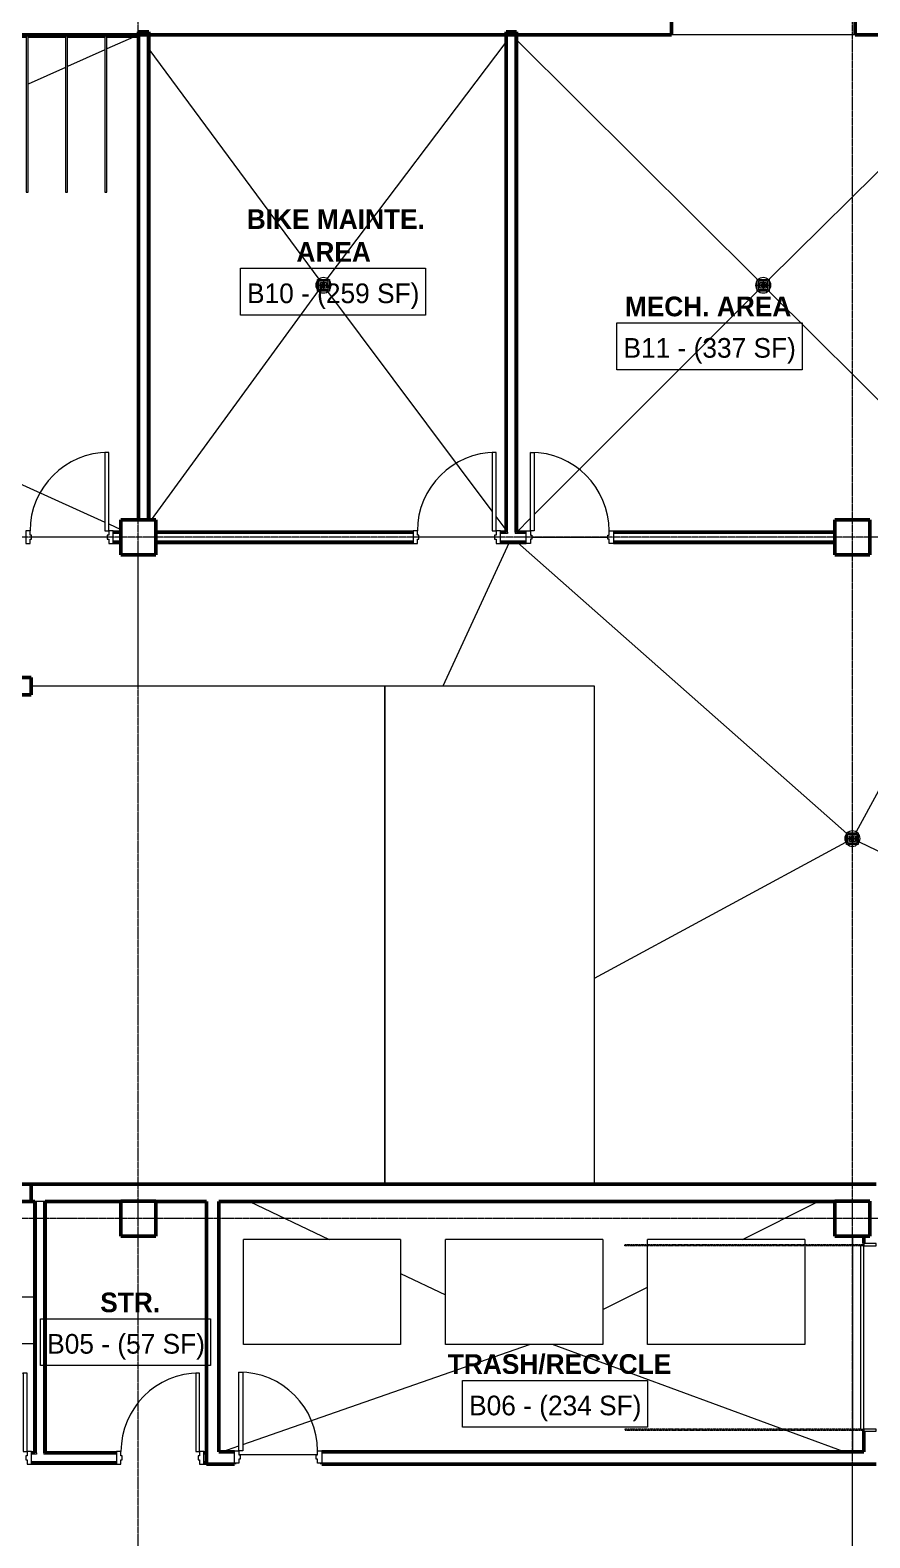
# Model space of a CAD drawing. Header units: inches. Extents: x -4235 to -464, y 9767 to 12463.
# Drawn here: x -3204 to -2819, y 11389 to 12079 of the extents above; entities that cross this region are included whole.
import ezdxf

# ---------------------------------------------------------------- set-up
doc = ezdxf.new("R2010")
doc.units = ezdxf.units.IN
doc.header["$MEASUREMENT"] = 0
doc.linetypes.add('Dash', pattern=[0.25, 0.125, -0.125])
doc.linetypes.add('Grid Line 1_2_', pattern=[0.875, 0.5, -0.125, 0.125, -0.125])
for name, color, linetype, lineweight in [('0-1', 7, 'Continuous', 5), ('0-3', 90, 'Continuous', 20), ('A-AREA-IDEN', 2, 'Continuous', 9), ('A-DOOR-1', 90, 'Continuous', 20), ('A-DOOR-2', 7, 'Continuous', 9), ('A-DOOR-FRAM-1', 90, 'Continuous', 20), ('A-DOOR-HDLN-1', 170, 'Dash', 13), ('A-FLOR-2', 7, 'Continuous', 9), ('A-FLOR-5', 254, 'Continuous', 13), ('A-GENM-2', 7, 'Continuous', 9), ('A-WALL-3', 50, 'Continuous', 13), ('A-WALL-4', 250, 'Continuous', 50), ('I-WALL-1', 250, 'Continuous', 50), ('P-SANR-FIXT', 6, 'Continuous', 9), ('Q-SPCQ-1', 7, 'Continuous', 9), ('S-COLS', 52, 'Continuous', 9), ('S-COLS-1', 52, 'Continuous', 50), ('S-FNDN-2', 250, 'Continuous', 50), ('S-FNDN-4', 32, 'Continuous', 50), ('S-FNDN-5', 32, 'Continuous', 9), ('S-GRID-1', 1, 'Grid Line 1_2_', 9)]:
    doc.layers.add(name, color=color, linetype=linetype, lineweight=lineweight)
doc.styles.add('Century Gothic', font='ufonts.com_century-gothic.ttf', dxfattribs={"height": 9})
doc.styles.add('Century Gothic_B', font='GOTHICB.TTF', dxfattribs={"height": 9})

# ---------------------------------------------------------------- blocks, each defined once
blk = doc.blocks.new('Trash_Bin_3753 - 3-Yard Bin-1892975-BACKGROUND - BASEMENT')
at = {"layer": 'Q-SPCQ-1'}
for p, q in [((-36, -24), (-36, 24)), ((36, 24), (-36, 24)), ((36, 24), (36, -24)), ((36, -24), (-36, -24))]:
    blk.add_line(p, q, dxfattribs=at)
blk = doc.blocks.new('HOLLOW METAL - COMMON_3-0 x 7-0 - HM DOOR-2191984-BACKGROUND - BASEMENT')
at = {"layer": 'A-DOOR-1'}
for p, q in [((16.25, -3.125), (18, -3.125)), ((16.25, -39.125), (16.25, -3.125)), ((18, -3.125), (18, -39.125)), ((18, -39.125), (16.25, -39.125))]:
    blk.add_line(p, q, dxfattribs=at)
at = {"layer": 'A-DOOR-2'}
blk.add_arc((18, -3.125), 36, 180, 270, dxfattribs=at)
at = {"layer": 'A-DOOR-FRAM-1'}
for p, q in [((-20, 2.625), (-18, 2.625)), ((-20, -3.125), (-20, 2.625)), ((-18, 2.625), (-18, 0.6875)), ((-18, 0.6875), (-17.375, 0.6875)), ((-17.375, 0.6875), (-17.375, -1.1875)), ((17.375, 0.6875), (18, 0.6875)), ((17.375, -1.1875), (17.375, 0.6875)), ((18, 2.625), (20, 2.625)), ((18, 0.6875), (18, 2.625)), ((20, 2.625), (20, -3.125)), ((-18, -3.125), (-20, -3.125)), ((-18, -1.1875), (-18, -3.125)), ((-17.375, -1.1875), (-18, -1.1875)), ((18, -1.1875), (17.375, -1.1875)), ((18, -3.125), (18, -1.1875)), ((20, -3.125), (18, -3.125))]:
    blk.add_line(p, q, dxfattribs=at)
blk = doc.blocks.new('HOLLOW METAL - COMMON_3-0 x 7-0 - HM DOOR-2191985-BACKGROUND - BASEMENT')
at = {"layer": 'A-DOOR-1'}
for p, q in [((18, 39.125), (16.25, 39.125)), ((16.25, 39.125), (16.25, 3.125)), ((18, 3.125), (18, 39.125)), ((16.25, 3.125), (18, 3.125))]:
    blk.add_line(p, q, dxfattribs=at)
at = {"layer": 'A-DOOR-2'}
blk.add_arc((18, 3.125), 36, 90, 180, dxfattribs=at)
at = {"layer": 'A-DOOR-FRAM-1'}
for p, q in [((-18, 3.125), (-20, 3.125)), ((-20, 3.125), (-20, -2.625)), ((-18, 1.1875), (-18, 3.125)), ((-17.375, 1.1875), (-18, 1.1875)), ((-17.375, -0.6875), (-17.375, 1.1875)), ((18, 1.1875), (17.375, 1.1875)), ((17.375, 1.1875), (17.375, -0.6875)), ((18, 3.125), (18, 1.1875)), ((20, 3.125), (18, 3.125)), ((20, -2.625), (20, 3.125)), ((-20, -2.625), (-18, -2.625)), ((-18, -2.625), (-18, -0.6875)), ((-18, -0.6875), (-17.375, -0.6875)), ((17.375, -0.6875), (18, -0.6875)), ((18, -0.6875), (18, -2.625)), ((18, -2.625), (20, -2.625))]:
    blk.add_line(p, q, dxfattribs=at)
blk = doc.blocks.new('HOLLOW METAL - COMMON_3-0 x 7-0 - HM DOOR-2191988-BACKGROUND - BASEMENT')
at = {"layer": 'A-DOOR-1'}
for p, q in [((16.25, -3.5625), (18, -3.5625)), ((16.25, -39.5625), (16.25, -3.5625)), ((18, -3.5625), (18, -39.5625)), ((18, -39.5625), (16.25, -39.5625))]:
    blk.add_line(p, q, dxfattribs=at)
at = {"layer": 'A-DOOR-2'}
blk.add_arc((18, -3.5625), 36, 180, 270, dxfattribs=at)
at = {"layer": 'A-DOOR-FRAM-1'}
for p, q in [((-20, 2.1875), (-18, 2.1875)), ((-20, -3.5625), (-20, 2.1875)), ((-18, 2.1875), (-18, 0.25)), ((-18, 0.25), (-17.375, 0.25)), ((-17.375, 0.25), (-17.375, -1.625)), ((17.375, 0.25), (18, 0.25)), ((17.375, -1.625), (17.375, 0.25)), ((18, 2.1875), (20, 2.1875)), ((18, 0.25), (18, 2.1875)), ((20, 2.1875), (20, -3.5625)), ((-18, -3.5625), (-20, -3.5625)), ((-18, -1.625), (-18, -3.5625)), ((-17.375, -1.625), (-18, -1.625)), ((18, -1.625), (17.375, -1.625)), ((18, -3.5625), (18, -1.625)), ((20, -3.5625), (18, -3.5625))]:
    blk.add_line(p, q, dxfattribs=at)
blk = doc.blocks.new('Parking_Stall_Multiple - BIKE-2100173-BACKGROUND - BASEMENT')
at = {"layer": 'A-GENM-2'}
for p, q in [((1, 487), (1, 501.45)), ((72, 487), (0, 487)), ((0, 486), (72, 486)), ((72, 487), (1, 487)), ((1, 469), (1, 486)), ((1, 486), (72, 486)), ((72, 486), (72, 487)), ((72, 486), (72, 487)), ((72, 469), (0, 469)), ((0, 468), (72, 468)), ((72, 469), (1, 469)), ((1, 451), (1, 468)), ((1, 468), (72, 468)), ((72, 468), (72, 469)), ((72, 468), (72, 469)), ((72, 451), (0, 451)), ((0, 450), (72, 450)), ((72, 451), (1, 451)), ((1, 433), (1, 450)), ((1, 450), (72, 450)), ((72, 450), (72, 451)), ((72, 450), (72, 451)), ((72, 433), (0, 433)), ((0, 432), (72, 432)), ((72, 433), (1, 433)), ((1, 415), (1, 432)), ((1, 432), (72, 432)), ((72, 432), (72, 433)), ((72, 432), (72, 433)), ((72, 415), (0, 415)), ((72, 415), (1, 415)), ((72, 414), (72, 415)), ((72, 414), (72, 415)), ((0, 414), (72, 414)), ((1, 397), (1, 414)), ((1, 414), (72, 414)), ((72, 397), (0, 397)), ((0, 396), (72, 396)), ((72, 397), (1, 397)), ((1, 379), (1, 396)), ((1, 396), (72, 396)), ((72, 396), (72, 397)), ((72, 396), (72, 397)), ((72, 379), (0, 379)), ((0, 378), (72, 378)), ((72, 379), (1, 379)), ((1, 361), (1, 378)), ((1, 378), (72, 378)), ((72, 378), (72, 379)), ((72, 378), (72, 379)), ((72, 361), (0, 361)), ((0, 360), (72, 360)), ((72, 361), (1, 361)), ((1, 343), (1, 360)), ((1, 360), (72, 360)), ((72, 360), (72, 361)), ((72, 360), (72, 361)), ((72, 343), (0, 343)), ((0, 342), (72, 342)), ((72, 343), (1, 343)), ((1, 325), (1, 342)), ((1, 342), (72, 342)), ((72, 342), (72, 343)), ((72, 342), (72, 343)), ((72, 325), (0, 325)), ((72, 325), (1, 325)), ((72, 324), (72, 325)), ((72, 324), (72, 325)), ((0, 324), (72, 324)), ((1, 307), (1, 324)), ((1, 324), (72, 324)), ((72, 307), (0, 307)), ((0, 306), (72, 306)), ((72, 307), (1, 307)), ((1, 289), (1, 306)), ((1, 306), (72, 306)), ((72, 306), (72, 307)), ((72, 306), (72, 307)), ((72, 289), (0, 289)), ((0, 288), (72, 288)), ((72, 289), (1, 289)), ((1, 271), (1, 288)), ((1, 288), (72, 288)), ((72, 288), (72, 289)), ((72, 288), (72, 289)), ((72, 271), (0, 271)), ((0, 270), (72, 270)), ((72, 271), (1, 271)), ((1, 253), (1, 270)), ((1, 270), (72, 270)), ((72, 270), (72, 271)), ((72, 270), (72, 271)), ((72, 253), (0, 253)), ((0, 252), (72, 252)), ((72, 253), (1, 253)), ((1, 235), (1, 252)), ((1, 252), (72, 252)), ((72, 252), (72, 253)), ((72, 252), (72, 253)), ((72, 235), (0, 235)), ((72, 235), (1, 235)), ((72, 234), (72, 235)), ((72, 234), (72, 235)), ((0, 234), (72, 234)), ((1, 217), (1, 234)), ((1, 234), (72, 234)), ((72, 217), (0, 217)), ((0, 216), (72, 216)), ((72, 217), (1, 217)), ((1, 199), (1, 216)), ((1, 216), (72, 216)), ((72, 216), (72, 217)), ((72, 216), (72, 217)), ((72, 199), (0, 199)), ((0, 198), (72, 198)), ((72, 199), (1, 199)), ((1, 181), (1, 198)), ((1, 198), (72, 198)), ((72, 198), (72, 199)), ((72, 198), (72, 199)), ((72, 181), (0, 181)), ((0, 180), (72, 180)), ((72, 181), (1, 181)), ((1, 163), (1, 180)), ((1, 180), (72, 180)), ((72, 180), (72, 181)), ((72, 180), (72, 181)), ((72, 163), (0, 163)), ((0, 162), (72, 162)), ((72, 163), (1, 163)), ((1, 145), (1, 162)), ((1, 162), (72, 162)), ((72, 162), (72, 163)), ((72, 162), (72, 163)), ((72, 145), (0, 145)), ((72, 145), (1, 145)), ((72, 144), (72, 145)), ((72, 144), (72, 145)), ((0, 144), (72, 144)), ((1, 127), (1, 144)), ((1, 144), (72, 144)), ((72, 127), (0, 127)), ((0, 126), (72, 126)), ((72, 127), (1, 127)), ((1, 109), (1, 126)), ((1, 126), (72, 126)), ((72, 126), (72, 127)), ((72, 126), (72, 127)), ((72, 109), (0, 109)), ((0, 108), (72, 108)), ((72, 109), (1, 109)), ((1, 91), (1, 108)), ((1, 108), (72, 108)), ((72, 108), (72, 109)), ((72, 108), (72, 109)), ((72, 91), (0, 91)), ((0, 90), (72, 90)), ((72, 91), (1, 91)), ((1, 73), (1, 90)), ((1, 90), (72, 90)), ((72, 90), (72, 91)), ((72, 90), (72, 91)), ((72, 73), (0, 73)), ((0, 72), (72, 72)), ((72, 73), (1, 73)), ((1, 55), (1, 72)), ((1, 72), (72, 72)), ((72, 72), (72, 73)), ((72, 72), (72, 73)), ((72, 55), (0, 55)), ((0, 54), (72, 54)), ((72, 55), (1, 55)), ((1, 37), (1, 54)), ((1, 54), (72, 54)), ((72, 54), (72, 55)), ((72, 54), (72, 55)), ((72, 37), (0, 37)), ((0, 36), (72, 36)), ((72, 37), (1, 37)), ((1, 19), (1, 36)), ((1, 36), (72, 36)), ((72, 36), (72, 37)), ((72, 36), (72, 37)), ((72, 19), (0, 19)), ((0, 18), (72, 18)), ((72, 19), (1, 19)), ((1, 1), (1, 18)), ((1, 18), (72, 18)), ((72, 18), (72, 19)), ((72, 18), (72, 19)), ((72, 1), (1, 1)), ((72, 0), (72, 1)), ((0, 0), (72, 0))]:
    blk.add_line(p, q, dxfattribs=at)
blk = doc.blocks.new('OVERHEAD GARAGE DOOR - one-2198361-BACKGROUND - BASEMENT')
at = {"layer": 'A-DOOR-1'}
for p, q in [((42, -2.9375), (-42, -2.9375)), ((-42, -2.9375), (-42, -4.4375)), ((-42, -4.4375), (42, -4.4375)), ((42, -4.4375), (42, -2.9375))]:
    blk.add_line(p, q, dxfattribs=at)
at = {"layer": 'A-DOOR-FRAM-1'}
for p, q in [((-42, 2.6875), (-43, 2.6875)), ((-43, 2.6875), (-43, -2.9375)), ((-42, -2.9375), (-42, 2.6875)), ((42, 2.6875), (42, -2.9375)), ((43, 2.6875), (42, 2.6875)), ((43, -2.9375), (43, 2.6875)), ((-43, -2.9375), (-42, -2.9375)), ((42, -2.9375), (43, -2.9375))]:
    blk.add_line(p, q, dxfattribs=at)
at = {"layer": 'A-DOOR-HDLN-1'}
for p, q in [((-42.5, -112.4375), (-42.5, -2.9375)), ((-42, -4.4375), (-42, -112.4375)), ((42, -4.4375), (42, -112.4375)), ((42.5, -112.4375), (42.5, -2.9375)), ((-42, -112.4375), (-42.5, -112.4375)), ((42, -112.4375), (42.5, -112.4375))]:
    blk.add_line(p, q, dxfattribs=at)
blk = doc.blocks.new('CTR - 1st Phase - Common Walls_rvt-1-BACKGROUND - BASEMENT')
at = {"layer": 'A-WALL-3'}
for p, q in [((-3153.64, 11855.19), (-3153.64, 12078.59)), ((-3150.14, 11855.19), (-3150.14, 12078.59)), ((-2985.27, 11849.56), (-2985.27, 12078.59)), ((-2981.77, 11849.56), (-2981.77, 12078.59)), ((-3162.32, 11848.94), (-3165.89, 11848.94)), ((-3028.52, 11848.94), (-3146.32, 11848.94)), ((-2985.27, 11848.94), (-2988.52, 11848.94)), ((-2985.27, 11849.56), (-2985.27, 11848.94)), ((-2981.77, 11849.56), (-2981.77, 11848.94)), ((-2976.72, 11848.94), (-2981.77, 11848.94)), ((-2835.32, 11848.94), (-2936.72, 11848.94)), ((-3162.32, 11845.44), (-3165.89, 11845.44)), ((-3028.52, 11845.44), (-3146.32, 11845.44)), ((-2976.72, 11845.44), (-2988.52, 11845.44)), ((-2835.32, 11845.44), (-2936.72, 11845.44)), ((-3201.02, 11542.99), (-3201.65, 11542.99)), ((-3201.02, 11427.99), (-3201.02, 11542.99)), ((-3197.52, 11542.99), (-3201.02, 11542.99)), ((-3196.9, 11542.99), (-3197.52, 11542.99)), ((-3197.52, 11427.99), (-3197.52, 11542.99)), ((-3201.02, 11427.36), (-3203.27, 11427.36)), ((-3201.02, 11427.99), (-3201.02, 11427.36)), ((-3197.52, 11427.99), (-3197.52, 11427.36)), ((-3164.27, 11427.36), (-3197.52, 11427.36)), ((-3123.09, 11427.36), (-3124.27, 11427.36)), ((-3164.27, 11423.86), (-3203.27, 11423.86)), ((-3123.09, 11423.86), (-3124.27, 11423.86))]:
    blk.add_line(p, q, dxfattribs=at)
at = {"layer": 'I-WALL-1'}
for p, q in [((-3154.26, 12078.59), (-3154.26, 11855.19)), ((-3149.51, 12078.59), (-3154.26, 12078.59)), ((-3149.51, 11855.19), (-3149.51, 12078.59)), ((-2985.9, 12078.59), (-2985.9, 11849.56)), ((-2981.15, 12078.59), (-2985.9, 12078.59)), ((-2981.15, 11849.56), (-2981.15, 12078.59)), ((-3162.32, 11849.56), (-3165.89, 11849.56)), ((-3028.52, 11849.56), (-3146.32, 11849.56)), ((-2985.9, 11849.56), (-2988.52, 11849.56)), ((-2976.72, 11849.56), (-2981.15, 11849.56)), ((-2835.32, 11849.56), (-2936.72, 11849.56)), ((-3165.89, 11844.81), (-3162.32, 11844.81)), ((-3146.32, 11844.81), (-3028.52, 11844.81)), ((-2988.52, 11844.81), (-2976.72, 11844.81)), ((-2936.72, 11844.81), (-2835.32, 11844.81)), ((-3201.65, 11542.99), (-3201.65, 11427.99)), ((-3196.9, 11427.99), (-3196.9, 11542.99)), ((-3201.65, 11427.99), (-3203.27, 11427.99)), ((-3164.27, 11427.99), (-3196.9, 11427.99)), ((-3123.09, 11427.99), (-3124.27, 11427.99)), ((-3123.09, 11423.24), (-3123.09, 11427.99)), ((-3203.27, 11423.24), (-3164.27, 11423.24)), ((-3124.27, 11423.24), (-3123.09, 11423.24))]:
    blk.add_line(p, q, dxfattribs=at)
at = {"layer": 'S-FNDN-2'}
for p, q in [((-2822.07, 11550.99), (-3203.32, 11550.99)), ((-3203.32, 11550.99), (-3203.32, 11542.99)), ((-2816.45, 11550.99), (-2822.07, 11550.99)), ((-3203.32, 11542.99), (-3201.65, 11542.99)), ((-3196.9, 11542.99), (-3162.32, 11542.99)), ((-3146.32, 11542.99), (-3123.09, 11542.99)), ((-3123.09, 11542.99), (-3123.09, 11428.43)), ((-3117.46, 11542.99), (-2835.32, 11542.99)), ((-3117.46, 11428.43), (-3117.46, 11542.99)), ((-2822.07, 11527.19), (-2822.07, 11523.8)), ((-2822.07, 11437.8), (-2822.07, 11428.43)), ((-3123.09, 11428.43), (-3123.09, 11422.8)), ((-3110.27, 11428.43), (-3117.46, 11428.43)), ((-2822.07, 11428.43), (-3070.27, 11428.43)), ((-3123.09, 11422.8), (-3110.27, 11422.8)), ((-3110.27, 11422.8), (-3110.27, 11423.18)), ((-3070.27, 11423.18), (-3070.27, 11422.8)), ((-3070.27, 11422.8), (-2822.07, 11422.8)), ((-2822.07, 11422.8), (-2816.45, 11422.8))]:
    blk.add_line(p, q, dxfattribs=at)
at = {"layer": '0-3'}
for name, p, rotation in [('Parking_Stall_Multiple - BIKE-2100173-BACKGROUND - BASEMENT', (-3655.71, 12077.19), 269.9999999999967), ('HOLLOW METAL - COMMON_3-0 x 7-0 - HM DOOR-2191984-BACKGROUND - BASEMENT', (-2956.72, 11846.94), 180), ('OVERHEAD GARAGE DOOR - one-2198361-BACKGROUND - BASEMENT', (-2819.14, 11480.8), 270), ('HOLLOW METAL - COMMON_3-0 x 7-0 - HM DOOR-2191988-BACKGROUND - BASEMENT', (-3090.27, 11425.36), 180)]:
    blk.add_blockref(name, p, dxfattribs=dict(at, rotation=rotation))
for name, p in [('HOLLOW METAL - COMMON_3-0 x 7-0 - HM DOOR-2191985-BACKGROUND - BASEMENT', (-3185.89, 11846.94)), ('HOLLOW METAL - COMMON_3-0 x 7-0 - HM DOOR-2191985-BACKGROUND - BASEMENT', (-3008.52, 11846.94)), ('Trash_Bin_3753 - 3-Yard Bin-1892975-BACKGROUND - BASEMENT', (-3070.22, 11501.59)), ('Trash_Bin_3753 - 3-Yard Bin-1892975-BACKGROUND - BASEMENT', (-2977.67, 11501.59)), ('Trash_Bin_3753 - 3-Yard Bin-1892975-BACKGROUND - BASEMENT', (-2885.12, 11501.59)), ('HOLLOW METAL - COMMON_3-0 x 7-0 - HM DOOR-2191985-BACKGROUND - BASEMENT', (-3223.27, 11425.36)), ('HOLLOW METAL - COMMON_3-0 x 7-0 - HM DOOR-2191985-BACKGROUND - BASEMENT', (-3144.27, 11425.36))]:
    blk.add_blockref(name, p, dxfattribs=at)
blk = doc.blocks.new('CTR - 1st Phase -Stairs _ Elevators_rvt-1-BACKGROUND - BASEMENT')
at = {"layer": 'A-FLOR-2'}
for p, q in [((-3041.37, 11778.99), (-3203.32, 11778.99)), ((-2945.37, 11778.99), (-3041.37, 11778.99)), ((-3041.37, 11778.99), (-3041.37, 11550.99)), ((-3041.37, 11550.99), (-3041.37, 11778.99)), ((-2945.37, 11550.99), (-2945.37, 11778.99))]:
    blk.add_line(p, q, dxfattribs=at)
at = {"layer": 'A-WALL-4'}
for p, q in [((-3203.32, 11782.99), (-3747.32, 11782.99)), ((-3203.32, 11774.99), (-3203.32, 11782.99)), ((-3316.46, 11774.99), (-3203.32, 11774.99)), ((-3203.32, 11550.99), (-3316.46, 11550.99)), ((-3203.32, 11542.99), (-3203.32, 11550.99)), ((-3477.32, 11542.99), (-3203.32, 11542.99))]:
    blk.add_line(p, q, dxfattribs=at)
blk = doc.blocks.new('Concrete-Rectangular-Column - ONE-1856735-BACKGROUND - BASEMENT')
at = {"layer": 'S-COLS-1'}
for p, q in [((8, 8), (-8, 8)), ((-8, 8), (-8, -8)), ((8, -8), (8, 8)), ((-8, -8), (8, -8))]:
    blk.add_line(p, q, dxfattribs=at)
blk = doc.blocks.new('Drain-Floor-WATTS-Square-Stainless_Steel_Strainer-Type_FD-1200-M - 2_ Outlet with 5_ Strainer-2528673-BACKGROUND - BASEMENT')
at = {"layer": 'P-SANR-FIXT'}
for p, q in [((-2.707, -2.707), (-2.707, 2.707)), ((-2.707, 2.707), (2.707, 2.707)), ((-2.03025, -2.03025), (-2.03025, 2.03025)), ((-2.03025, 2.03025), (2.03025, 2.03025)), ((-1.3535, -1.3535), (-1.3535, 1.3535)), ((-1.3535, 1.3535), (1.3535, 1.3535)), ((-0.67675, -0.67675), (-0.67675, 0.67675)), ((-0.67675, 0.67675), (0.67675, 0.67675)), ((0, 2.707), (0, -2.707)), ((0.67675, 0.67675), (0.67675, -0.67675)), ((1.3535, 1.3535), (1.3535, -1.3535)), ((2.03025, 2.03025), (2.03025, -2.03025)), ((2.707, 2.707), (2.707, -2.707)), ((-2.707, 0), (2.707, 0)), ((2.707, -2.707), (-2.707, -2.707)), ((2.03025, -2.03025), (-2.03025, -2.03025)), ((1.3535, -1.3535), (-1.3535, -1.3535)), ((0.67675, -0.67675), (-0.67675, -0.67675))]:
    blk.add_line(p, q, dxfattribs=at)
for start, end in [(360, 180), (180, 360)]:
    blk.add_arc((0, 0), 3.5, start, end, dxfattribs=at)

msp = doc.modelspace()

# ---------------------------------------------------------------- linework, layer by layer
at = {"layer": 'A-AREA-IDEN', "flags": 128}
for points in [[(-3107.54, 11970.39), (-3022.78, 11970.39), (-3022.78, 11948.89), (-3107.54, 11948.89)], [(-2935.14, 11945.4), (-2850.37, 11945.4), (-2850.37, 11923.91), (-2935.14, 11923.91)], [(-3278.87, 11499.41), (-3201.1, 11499.41), (-3201.1, 11477.91), (-3278.87, 11477.91)], [(-3199.04, 11489.36), (-3121.26, 11489.36), (-3121.26, 11467.86), (-3199.04, 11467.86)], [(-3005.84, 11461.13), (-2921.08, 11461.13), (-2921.08, 11439.63), (-3005.84, 11439.63)]]:
    msp.add_lwpolyline(points, close=True, dxfattribs=at)
at = {"layer": 'A-FLOR-5'}
for p, q in [((-3156.57, 12076.19), (-3168.71, 12070.77)), ((-3154.32, 11855.19), (-3154.32, 12076.19)), ((-2981.15, 12074.96), (-2870.64, 11965.03)), ((-3169.71, 12070.33), (-3186.71, 12062.75)), ((-3149.51, 12070.68), (-3071.62, 11965.35)), ((-3067.78, 11965.56), (-2985.9, 12073.86)), ((-2865.67, 11965.02), (-2755.16, 12074.38)), ((-3187.71, 12062.3), (-3204.71, 12054.72)), ((-3071.91, 11960), (-3148.48, 11855.19)), ((-2992.27, 11859.09), (-3067.47, 11959.78)), ((-2972.97, 11857.61), (-2870.63, 11960.08)), ((-2865.68, 11960.09), (-2781.85, 11876.6)), ((-3222.71, 11878.06), (-3169.64, 11854.1)), ((-2985.9, 11850.55), (-2990.52, 11856.75)), ((-2981.01, 11849.56), (-2974.72, 11855.86)), ((-3168.51, 11847.19), (-3203.26, 11847.19)), ((-3167.89, 11853.31), (-3162.32, 11850.8)), ((-2991.15, 11847.19), (-3025.9, 11847.19)), ((-2974.1, 11847.19), (-2939.35, 11847.19)), ((-2984.48, 11844.81), (-3014.82, 11778.99)), ((-2829.93, 11711.49), (-2980.7, 11844.81)), ((-2753.61, 11844.81), (-2825.66, 11712.26)), ((-3154.32, 11778.99), (-3154.32, 11839.19)), ((-2945.37, 11645.31), (-2830.39, 11707.53)), ((-2824.2, 11707.67), (-2500.32, 11550.83)), ((-3103.47, 11542.99), (-3066.85, 11525.59)), ((-2877.7, 11525.59), (-2842.97, 11542.99)), ((-2827.32, 11527.19), (-2827.32, 11428.43)), ((-3034.22, 11510.09), (-3013.67, 11500.32)), ((-2941.67, 11493.54), (-2921.12, 11503.83)), ((-3106.52, 11431.74), (-2975.14, 11477.59)), ((-2831.07, 11428.43), (-2964.67, 11477.59)), ((-3116.03, 11428.43), (-3108.27, 11431.13)), ((-3072.27, 11427.05), (-3108.27, 11427.05)), ((-2827.32, 11361.19), (-2827.32, 11422.8))]:
    msp.add_line(p, q, dxfattribs=at)
at = {"layer": 'S-FNDN-4'}
for p, q in [((-2910.12, 12077.19), (-2910.12, 12089.19)), ((-2826.12, 12089.19), (-2826.12, 12077.19)), ((-3819.32, 12077.19), (-2910.12, 12077.19)), ((-2826.12, 12077.19), (-1953.32, 12077.19))]:
    msp.add_line(p, q, dxfattribs=at)
at = {"layer": 'S-FNDN-5'}
msp.add_line((-2826.12, 12077.19), (-2910.12, 12077.19), dxfattribs=at)
at = {"layer": 'S-GRID-1'}
for p, q in [((-3154.32, 9836.18), (-3154.32, 12413.74)), ((-2827.32, 9836.18), (-2827.32, 12413.74)), ((-464.45, 11847.19), (-4185.7, 11847.19)), ((-464.45, 11535.19), (-4185.7, 11535.19))]:
    msp.add_line(p, q, dxfattribs=at)

# ---------------------------------------------------------------- block references
at = {"layer": '0-1'}
for name in ['CTR - 1st Phase - Common Walls_rvt-1-BACKGROUND - BASEMENT', 'CTR - 1st Phase -Stairs _ Elevators_rvt-1-BACKGROUND - BASEMENT']:
    msp.add_blockref(name, (0, 0), dxfattribs=at)
at = {"layer": 'P-SANR-FIXT'}
for p in [(-3069.55, 11962.56), (-2868.15, 11962.56), (-2827.32, 11709.19)]:
    msp.add_blockref('Drain-Floor-WATTS-Square-Stainless_Steel_Strainer-Type_FD-1200-M - 2_ Outlet with 5_ Strainer-2528673-BACKGROUND - BASEMENT', p, dxfattribs=at)
at = {"layer": 'S-COLS'}
for p in [(-3154.32, 11847.19), (-2827.32, 11847.19), (-3154.32, 11535.19), (-2827.32, 11535.19)]:
    msp.add_blockref('Concrete-Rectangular-Column - ONE-1856735-BACKGROUND - BASEMENT', p, dxfattribs=at)

# ---------------------------------------------------------------- texts
at = {"layer": 'A-AREA-IDEN', "char_height": 9, "attachment_point": 1}
for s, insert, width, style in [('BIKE MAINTE.', (-3104.66, 11997.36), 95.445, 'Century Gothic_B'), ('AREA', (-3081.91, 11982.36), 40.299, 'Century Gothic_B'), ('B10 - (259 SF)', (-3104.54, 11963.39), 95.142, 'Century Gothic'), ('MECH. AREA', (-2931.51, 11957.37), 93.627, 'Century Gothic_B'), ('B11 - (337 SF)', (-2932.14, 11938.4), 95.142, 'Century Gothic'), ('STR.', (-3171.77, 11501.33), 27.876, 'Century Gothic_B'), ('B05 - (57 SF)', (-3196.04, 11482.36), 86.658, 'Century Gothic'), ('TRASH/RECYCLE', (-3012.59, 11473.1), 118.776, 'Century Gothic_B'), ('B06 - (234 SF)', (-3002.84, 11454.13), 95.142, 'Century Gothic')]:
    msp.add_mtext(s, dxfattribs=dict(at, insert=insert, width=width, style=style))

doc.saveas('drawing.dxf')
